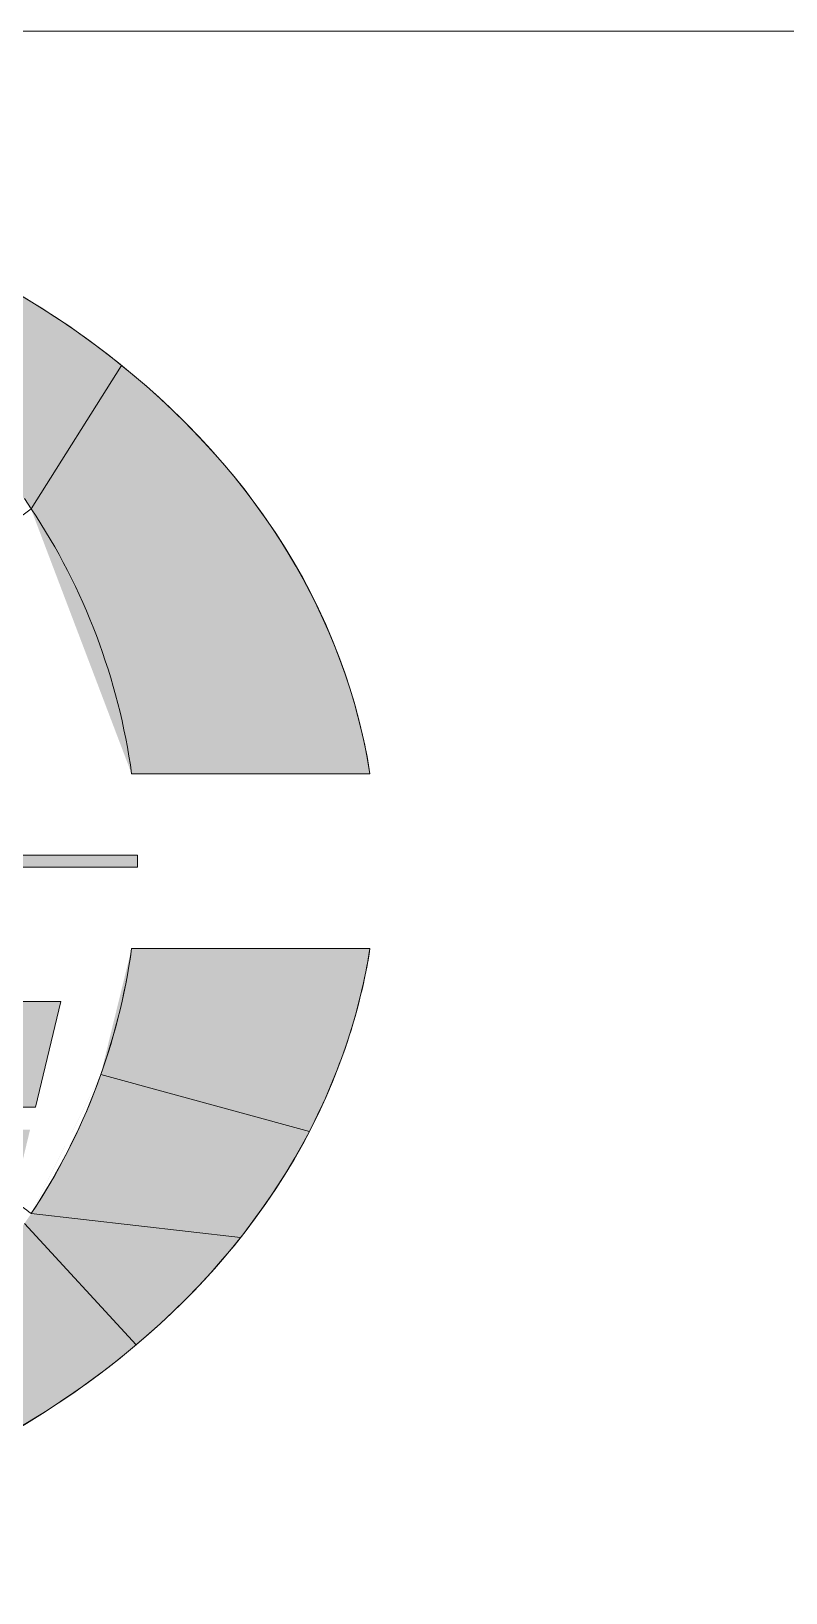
# Model space of a CAD drawing. Extents: x -2876908 to 633791, y -1383861 to 872234.
# Drawn here: x 304956 to 307809, y -827335 to -821433 of the extents above; entities that cross this region are included whole.
import ezdxf
from ezdxf.enums import TextEntityAlignment as Align

# ---------------------------------------------------------------- set-up
doc = ezdxf.new("R2010")
doc.units = 0
doc.header["$LTSCALE"] = 5
doc.header["$MEASUREMENT"] = 0
doc.layers.get('0').update_dxf_attribs({"linetype": 'CONTINUOUS', "lineweight": 25})
doc.layers.add('11', color=3, linetype='CONTINUOUS')
doc.layers.add('HFZT', color=5, linetype='CONTINUOUS', lineweight=15)
doc.styles.add('TSSD_NORM', font='tssdeng.shx', dxfattribs={"width": 0.7, "bigfont": 'hztxt.shx'})

# ---------------------------------------------------------------- blocks, each defined once
blk = doc.blocks.new('dfgdfger')
at = {"layer": 'HFZT'}
h = blk.add_hatch(color=5, dxfattribs=at)
edge = h.paths.add_edge_path()
edge.add_ellipse((447317.0949818153, 387546.4789575529), major_axis=(-2135.702406557902, 3.083745e-10), ratio=0.7995231178727922, start_angle=224.7519621973884, end_angle=270.3684322559902)
edge.add_line((447303.3617498089, 389253.9871015997), (447291.7268203543, 389095.0852040663))
edge.add_line((447291.7268203543, 389095.0852040663), (447342.4631431565, 389095.085205439))
edge.add_ellipse((447317.0949818153, 387546.4789575529), major_axis=(1555.6062738055, 1.199718e-09), ratio=0.995632526572881, start_angle=34.5761866349182, end_angle=89.06560353032472, ccw=False)
edge.add_line((448597.9381060309, 388425.432335131), (448597.9381106842, 388425.4323386479))
edge.add_line((448597.9381106842, 388425.4323386479), (448614.4609707486, 388401.0729725615))
edge.add_line((448614.4609707486, 388401.0729725615), (448833.7881044174, 388748.656216296))
edge = h.paths.add_edge_path()
edge.add_ellipse((447317.0949818153, 387546.4789575529), major_axis=(-2135.702406557902, 3.083745e-10), ratio=0.7995231178727922, start_angle=270.3684322559902, end_angle=325.9048970660255)
edge.add_line((445548.502200743, 388503.6735452061), (446019.7289953271, 388401.0729720149))
edge.add_line((446019.7289953271, 388401.0729720149), (446036.251857576, 388425.4323350975))
edge.add_ellipse((447317.0949818153, 387546.4789575529), major_axis=(-1555.606273805532, 1.0981663e-09), ratio=0.995632526572861, start_angle=-89.06560353032762, end_angle=-34.57618663492411, ccw=False)
edge.add_line((447291.7268204549, 389095.085205438), (447303.3617498088, 389253.9871015994))
edge = h.paths.add_edge_path()
edge.add_ellipse((447317.0949818153, 387546.4789575529), major_axis=(-1555.606273805538, 1.05642364e-08), ratio=0.9956325265727753, start_angle=-33.48878922026972, end_angle=-0.5437440238690101, ccw=False)
edge.add_line((446019.7289928739, 388401.0729725489), (445548.502200743, 388503.6735452061))
edge.add_ellipse((447317.0949818153, 387546.4789575529), major_axis=(-2135.702406557902, 3.083745e-10), ratio=0.7995231178727922, start_angle=325.9048970660255, end_angle=368.0953103709313)
edge.add_line((445202.6744501679, 387306.022350312), (445761.5587582996, 387531.7807590646))
edge.add_line((445761.5587582996, 387531.7807590646), (445761.5587583357, 387561.1771560421))
h = blk.add_hatch(color=5, dxfattribs=at)
edge = h.paths.add_edge_path()
edge.add_ellipse((447317.0949818153, 387546.4789575529), major_axis=(-2135.702406557902, 3.083745e-10), ratio=0.7995231178727922, start_angle=187.1202605433415, end_angle=224.7519621973846)
edge.add_line((448833.7881044174, 388748.656216296), (448614.4609707486, 388401.0729725615))
edge.add_ellipse((447317.0949818153, 387546.4789575529), major_axis=(1555.606273805515, 1.60880968e-08), ratio=0.99563252657275, start_angle=7.854373486109182, end_angle=33.488789220066906, ccw=False)
edge.add_line((448858.1074921282, 387758.1330158204), (449436.3272117751, 387758.1330158204))
h = blk.add_hatch(color=5, dxfattribs=at)
h.paths.add_polyline_path([(448872.7012555821, 387561.1771560453), (448128.3792369747, 387561.1771560453), (448128.3792369661, 387531.7807590646), (448872.701255582, 387531.7807590646)])
h.paths.add_polyline_path([(448128.3792369745, 387561.1771549539), (448098.9819638971, 387561.1771558566), (448098.9819638971, 387531.7807592534), (448128.3792369661, 387531.7807590646)])
h.paths.add_polyline_path([(448128.3792369661, 387531.7807590646), (448098.9819638971, 387531.7807592534, -0.0433950495387643), (448068.0918245226, 387205.9296155946), (448097.9701021603, 387205.9296155946, 0.0427218066744472)])
h.paths.add_polyline_path([(448048.5123394959, 388094.469511004), (448020.7602120851, 388084.6630748505, -0.0703894717237666), (448098.9819638971, 387561.1771558566), (448128.3792369747, 387561.1771549539, 0.070615097347847)])
h = blk.add_hatch(color=5, dxfattribs=at)
edge = h.paths.add_edge_path()
edge.add_ellipse((447317.0949818153, 387546.4789575529), major_axis=(-1555.606273805531, 2.909338e-10), ratio=0.995632526572851, start_angle=160.4944985430269, end_angle=172.1456265133072, ccw=False)
edge.add_line((448783.4241328056, 387029.3346376976), (449289.2552509923, 386891.1583596452))
edge.add_ellipse((447317.0949818153, 387546.4789575529), major_axis=(-2135.702406557902, 3.083745e-10), ratio=0.7995231178727922, start_angle=517.4319934521425, end_angle=532.8797394566808)
edge.add_line((449436.3272117769, 387334.8248992932), (448858.1074921296, 387334.8248992932))
h = blk.add_hatch(color=5, dxfattribs=at)
h.paths.add_polyline_path([(448291.1635950467, 386747.6639829093), (448054.1699951996, 386747.6639829093), (447742.0957186964, 386499.2570296344), (448463.2165292761, 386499.2570296344)])
h.paths.add_polyline_path([(448611.6830404622, 386895.2363425718), (448319.3925884103, 386895.2363425718), (448316.5790699849, 386880.5281469001), (448310.8054738531, 386850.3455897029), (448291.1635950467, 386747.6639829096), (448463.2165293027, 386499.2570295958), (448536.8717179173, 386585.2651853366), (448570.4167247146, 386724.2546352746)])
h.paths.add_polyline_path([(448686.6686451545, 387205.9296155946), (448341.6700101845, 387011.6957449867), (448329.7861117644, 386949.5704360384), (448624.7965360113, 386949.5704360384)])
h.paths.add_polyline_path([(448686.6686451543, 387205.9296155946), (448097.9701021274, 387205.9296155946), (448089.1366281098, 387011.6957449869), (448341.6700101847, 387011.6957449869)])
h.paths.add_polyline_path([(448085.5647366507, 386984.7245237362), (448081.5964689904, 386954.7602339187, -0.0296672827679864), (448310.8054738531, 386850.3455897029), (448316.5790733963, 386880.5281451119, 0.0294425261481025)])
h = blk.add_hatch(color=5, dxfattribs=at)
edge = h.paths.add_edge_path()
edge.add_ellipse((447317.0949818153, 387546.4789575529), major_axis=(-2135.702406557902, 3.083745e-10), ratio=0.7995231178727922, start_angle=507.6783099143634, end_angle=517.4319934521435)
edge.add_line((449289.2552509924, 386891.1583596452), (448783.4241328058, 387029.3346376976))
edge.add_ellipse((447317.0949818153, 387546.4789575529), major_axis=(-1555.606273805531, 2.909338e-10), ratio=0.995632526572851, start_angle=146.5112107793529, end_angle=160.4944985430304, ccw=False)
edge.add_line((448614.4609707486, 386691.884942544), (449121.8905606302, 386633.5027817547))
edge = h.paths.add_edge_path()
edge.add_line((448614.4609680764, 386691.8849428515), (448597.9381060348, 386667.5255799796))
edge.add_line((448597.9381060348, 386667.5255799796), (448868.9647568456, 386373.350761416))
edge.add_ellipse((447317.0949818153, 387546.4789575529), major_axis=(-2135.702406557902, 3.083745e-10), ratio=0.7995231178727922, start_angle=496.6047833383917, end_angle=507.6783099143634)
edge.add_line((449121.89056063, 386633.5027817547), (448614.4609680764, 386691.8849428515))
edge = h.paths.add_edge_path()
edge.add_ellipse((447317.0949818153, 387546.4789575529), major_axis=(-1555.606273801223, 1.3117711698e-06), ratio=0.9956325265707276, start_angle=141.6390502834618, end_angle=145.4238134133707, ccw=False)
edge.add_line((448536.8717179182, 386585.2651853376), (448463.216529332, 386499.25702963))
edge.add_ellipse((447317.0949818153, 387546.4789575529), major_axis=(-1555.606273805434, 1.34546606e-08), ratio=0.9956325265729224, start_angle=119.84597324456101, end_angle=137.4568556821499, ccw=False)
edge.add_line((448091.2736844392, 386203.0912759522), (448221.0956772185, 385999.4466570629))
edge.add_ellipse((447317.0949818153, 387546.4789575529), major_axis=(-2135.702406557902, 3.083745e-10), ratio=0.7995231178727922, start_angle=475.0418586881838, end_angle=496.6047833383917)
edge.add_line((448868.9647568457, 386373.350761416), (448597.9381060347, 386667.5255799798))
at = {"layer": '11', "color": 5, "lineweight": 0}
for p, q in [((448858.1074921283, 387758.1330158204), (449436.3272117754, 387758.1330158204)), ((448872.701255582, 387561.1771560453), (448128.3792369661, 387561.1771560453)), ((448872.701255582, 387531.7807590646), (448872.701255582, 387561.1771560453)), ((448128.3792369661, 387531.7807590646), (448872.701255582, 387531.7807590646)), ((449436.3272117769, 387334.8248992932), (448858.1074921296, 387334.8248992932)), ((448686.6686451544, 387205.9296155946), (448097.9701021603, 387205.9296155946)), ((448624.7965360114, 386949.5704360384), (448686.6686451544, 387205.9296155946)), ((448329.7861117644, 386949.5704360384), (448624.7965360114, 386949.5704360384))]:
    blk.add_line(p, q, dxfattribs=at)
at = {"layer": 'HFZT', "color": 5}
for p, q in [((448614.4609707486, 388401.0729725615), (448833.7881044174, 388748.6562162961)), ((448614.4609707486, 388401.0729725615), (448597.9381106842, 388425.4323386479)), ((448858.1074920705, 387758.1330158204), (449436.3272117598, 387758.1330158204)), ((448858.1074920705, 387758.1330158204), (449436.3272117598, 387758.1330158204)), ((448872.701255582, 387561.1771560453), (448128.3792369494, 387561.1771560453)), ((448872.701255582, 387561.1771560453), (448128.3792369494, 387561.1771560453)), ((448872.701255582, 387531.7807590646), (448872.701255582, 387561.1771560453)), ((448872.701255582, 387531.7807590646), (448872.701255582, 387561.1771560453)), ((448128.3792369494, 387531.7807590646), (448872.701255582, 387531.7807590646)), ((448128.3792369494, 387531.7807590646), (448872.701255582, 387531.7807590646)), ((449436.3272117598, 387334.8248992932), (448858.1074920705, 387334.8248992932)), ((449436.3272117598, 387334.8248992932), (448858.1074920705, 387334.8248992932)), ((448686.6686451544, 387205.9296155946), (448097.9701021274, 387205.9296155946)), ((448686.6686451544, 387205.9296155946), (448097.9701021274, 387205.9296155946)), ((448624.7965360114, 386949.5704360384), (448686.6686451544, 387205.9296155946)), ((448624.7965360114, 386949.5704360384), (448686.6686451544, 387205.9296155946)), ((448783.4241328056, 387029.3346376976), (449289.2552509924, 386891.1583596452)), ((448329.7861117644, 386949.5704360384), (448624.7965360114, 386949.5704360384)), ((448329.7861117644, 386949.5704360384), (448624.7965360114, 386949.5704360384)), ((448614.4609707486, 386691.8849425442), (449121.8905606302, 386633.5027817547)), ((448597.9381060347, 386667.5255799798), (448868.9647568457, 386373.350761416))]:
    blk.add_line(p, q, dxfattribs=at)
at = {"layer": 'HFZT', "color": 5, "lineweight": 0}
for p, q in [((448858.1074921283, 387758.1330158204), (449436.3272117754, 387758.1330158204)), ((448872.701255582, 387561.1771560453), (448128.3792369661, 387561.1771560453)), ((448872.701255582, 387531.7807590646), (448872.701255582, 387561.1771560453)), ((448128.3792369661, 387531.7807590646), (448872.701255582, 387531.7807590646)), ((449436.3272117769, 387334.8248992932), (448858.1074921296, 387334.8248992932)), ((448686.6686451544, 387205.9296155946), (447819.3739262203, 387205.9296155946)), ((448624.7965360114, 386949.5704360384), (448686.6686451544, 387205.9296155946)), ((448329.7861117644, 386949.5704360384), (448624.7965360114, 386949.5704360384))]:
    blk.add_line(p, q, dxfattribs=at)
for centre, radius, start, end in [((447317.0949817858, 390120.2014467685), 2153.731928550374, 289.8527884706029, 307.0405750895969), ((447317.0949817877, 384972.7564683445), 2153.731928549297, 52.95942491040309, 54.41357957113418)]:
    blk.add_arc(centre, radius, start, end, dxfattribs=at)
at = {"layer": 'HFZT', "color": 5}
for major_axis, ratio, start_param, end_param in [((-2135.702406557902, 3.083745e-10), 0.7995231178727922, 3.922661740662257, 9.030891940897648), ((-2135.702406557902, 3.083745e-10), 0.7995231178727922, 3.922661740662257, 9.030891940897648), ((-2135.702406557902, 3.083745e-10), 0.7995231178727922, 3.922661740662257, 9.030891940897648), ((-2135.702406557902, 3.083745e-10), 0.7995231178727922, 3.922661740662257, 9.030891940897648), ((-2135.702406557902, 3.083745e-10), 0.7995231178727922, 3.922661740662257, 9.030891940897648), ((-2135.702406557902, 3.083745e-10), 0.7995231178727922, 3.922661740662257, 9.030891940897648), ((-2135.702406557902, 3.083745e-10), 0.7995231178727922, 3.922661740662257, 9.030891940897648), ((-2135.702406557902, 3.083745e-10), 0.7995231178727922, 3.922661740662257, 9.030891940897648), ((-2135.702406557902, 3.083745e-10), 0.7995231178727922, 3.922661740662257, 9.030891940897648), ((-2135.702406557902, 3.083745e-10), 0.7995231178727922, 3.265864643670943, 9.30050597068862), ((-2135.702406557902, 3.083745e-10), 0.7995231178727922, 3.265864643670943, 9.30050597068862), ((-2135.702406557902, 3.083745e-10), 0.7995231178727922, 3.265864643670943, 9.30050597068862), ((-2135.702406557902, 3.083745e-10), 0.7995231178727922, 3.265864643670943, 9.30050597068862), ((-2135.702406557902, 3.083745e-10), 0.7995231178727922, 3.265864643670943, 9.30050597068862), ((-2135.702406557902, 3.083745e-10), 0.7995231178727922, 3.265864643670943, 9.30050597068862), ((-2135.702406557902, 3.083745e-10), 0.7995231178727922, 3.265864643670943, 3.922661740662257), ((-2135.702406557902, 3.083745e-10), 0.7995231178727922, 3.265864643670943, 3.922661740662257), ((-2135.702406557902, 3.083745e-10), 0.7995231178727922, 3.265864643670943, 3.922661740662257), ((-2135.702406557902, 3.083745e-10), 0.7995231178727922, 3.265864643670943, 3.922661740662257), ((-2135.702406557902, 3.083745e-10), 0.7995231178727922, 3.265864643670943, 3.922661740662257), ((-2135.702406557902, 3.083745e-10), 0.7995231178727922, 3.265864643670943, 3.922661740662257), ((-2135.702406557902, 3.083745e-10), 0.7995231178727922, 3.265864643670943, 3.922661740662257), ((-2135.702406557902, 3.083745e-10), 0.7995231178727922, 3.265864643670943, 3.922661740662257), ((-2135.702406557902, 3.083745e-10), 0.7995231178727922, 3.265864643670943, 3.922661740662257), ((1555.606273805515, 1.60880968e-08), 0.99563252657275, 0.1370846780139514, 0.5844896343965506), ((1555.606273805515, 1.60880968e-08), 0.99563252657275, 0.1370846780139514, 0.5844896343965506), ((1555.606273805515, 1.60880968e-08), 0.99563252657275, 0.1370846780139514, 0.5844896343965506), ((1555.606273805515, 1.60880968e-08), 0.99563252657275, 0.1370846780139514, 0.5844896343965506), ((1555.606273805515, 1.60880968e-08), 0.99563252657275, 0.1370846780139514, 0.5844896343965506), ((1555.606273805515, 1.60880968e-08), 0.99563252657275, 0.1370846780139514, 0.5844896343965506), ((1555.606273805515, 1.60880968e-08), 0.99563252657275, 0.1370846780139514, 0.5844896343965506), ((1555.606273805515, 1.60880968e-08), 0.99563252657275, 0.1370846780139514, 0.5844896343965506), ((1555.606273805515, 1.60880968e-08), 0.99563252657275, 0.1370846780139514, 0.5844896343965506), ((1555.606273805515, 1.60880968e-08), 0.99563252657275, 0.1370846780139514, 0.5844896343965506), ((1555.606273805515, 1.60880968e-08), 0.99563252657275, 0.1370846780139514, 0.5844896343965506), ((1555.606273805515, 1.60880968e-08), 0.99563252657275, 0.1370846780139514, 0.5844896343965506), ((1555.606273805515, 1.60880968e-08), 0.99563252657275, 0.1370846780139514, 0.5844896343965506), ((1555.606273805515, 1.60880968e-08), 0.99563252657275, 0.1370846780139514, 0.5844896343965506), ((1555.606273805515, 1.60880968e-08), 0.99563252657275, 0.1370846780139514, 0.5844896343965506), ((-1555.606273805531, 2.909338e-10), 0.995632526572851, 2.557103019183115, 3.004507975565657), ((-1555.606273805531, 2.909338e-10), 0.995632526572851, 2.557103019183115, 3.004507975565657), ((-1555.606273805531, 2.909338e-10), 0.995632526572851, 2.557103019183115, 3.004507975565657), ((-1555.606273805531, 2.909338e-10), 0.995632526572851, 2.557103019183115, 3.004507975565657), ((-1555.606273805531, 2.909338e-10), 0.995632526572851, 2.557103019183115, 3.004507975565657), ((-1555.606273805531, 2.909338e-10), 0.995632526572851, 2.557103019183115, 3.004507975565657), ((-1555.606273805531, 2.909338e-10), 0.995632526572851, 2.801157430913121, 3.004507975565657), ((-1555.606273805531, 2.909338e-10), 0.995632526572851, 2.801157430913121, 3.004507975565657), ((-1555.606273805531, 2.909338e-10), 0.995632526572851, 2.801157430913121, 3.004507975565657), ((-1555.606273805531, 2.909338e-10), 0.995632526572851, 2.801157430913121, 3.004507975565657), ((-1555.606273805531, 2.909338e-10), 0.995632526572851, 2.801157430913121, 3.004507975565657), ((-1555.606273805531, 2.909338e-10), 0.995632526572851, 2.801157430913121, 3.004507975565657), ((-1555.606273805531, 2.909338e-10), 0.995632526572851, 2.801157430913121, 3.004507975565657), ((-1555.606273805531, 2.909338e-10), 0.995632526572851, 2.801157430913121, 3.004507975565657), ((-1555.606273805531, 2.909338e-10), 0.995632526572851, 2.801157430913121, 3.004507975565657), ((-2135.702406557902, 3.083745e-10), 0.7995231178727922, 9.030891940897648, 9.30050597068862), ((-2135.702406557902, 3.083745e-10), 0.7995231178727922, 9.030891940897648, 9.30050597068862), ((-2135.702406557902, 3.083745e-10), 0.7995231178727922, 9.030891940897648, 9.30050597068862), ((-2135.702406557902, 3.083745e-10), 0.7995231178727922, 9.030891940897648, 9.30050597068862), ((-2135.702406557902, 3.083745e-10), 0.7995231178727922, 9.030891940897648, 9.30050597068862), ((-2135.702406557902, 3.083745e-10), 0.7995231178727922, 9.030891940897648, 9.30050597068862), ((-2135.702406557902, 3.083745e-10), 0.7995231178727922, 9.030891940897648, 9.30050597068862), ((-2135.702406557902, 3.083745e-10), 0.7995231178727922, 9.030891940897648, 9.30050597068862), ((-2135.702406557902, 3.083745e-10), 0.7995231178727922, 9.030891940897648, 9.30050597068862), ((-1555.606273805531, 2.909338e-10), 0.995632526572851, 2.557103019183115, 2.801157430913121), ((-1555.606273805531, 2.909338e-10), 0.995632526572851, 2.557103019183115, 2.801157430913121), ((-1555.606273805531, 2.909338e-10), 0.995632526572851, 2.557103019183115, 2.801157430913121), ((-1555.606273805531, 2.909338e-10), 0.995632526572851, 2.557103019183115, 2.801157430913121), ((-1555.606273805531, 2.909338e-10), 0.995632526572851, 2.557103019183115, 2.801157430913121), ((-1555.606273805531, 2.909338e-10), 0.995632526572851, 2.557103019183115, 2.801157430913121), ((-1555.606273805531, 2.909338e-10), 0.995632526572851, 2.557103019183115, 2.801157430913121), ((-1555.606273805531, 2.909338e-10), 0.995632526572851, 2.557103019183115, 2.801157430913121), ((-1555.606273805531, 2.909338e-10), 0.995632526572851, 2.557103019183115, 2.801157430913121)]:
    blk.add_ellipse((447317.0949818153, 387546.4789575529), major_axis=major_axis, ratio=ratio, start_param=start_param, end_param=end_param, dxfattribs=at)
blk = doc.blocks.new('施工设计图框')
at = {"layer": 'HFZT'}
blk.add_line((14.49569421634078, 38.50000003585592), (-147.5043059345335, 38.50000003585592), dxfattribs=at)
at = {"layer": 'HFZT', "color": 2, "xscale": 0.003117434214800596, "yscale": 0.003117434214800596, "zscale": 0.003117434214800596}
blk.add_blockref('dfgdfger', (-1505.599803250516, -1175.924037686957), dxfattribs=at)
at = {"layer": 'HFZT', "color": 2, "style": 'TSSD_NORM', "width": 0.7}
for tag, height, p in [('比例尺', 2.5, (7.24784710817039, 17.50000001629815)), ('日期', 2.5, (7.24784710817039, 3.500000003259629)), ('图号', 2.5, (-20.48976953903912, 3.500000003259629)), ('图名', 4, (-76.24192248954205, 0.7500000006984919))]:
    blk.add_attdef(tag, text='', height=height, dxfattribs=at).set_placement(p, align=Align.MIDDLE)

msp = doc.modelspace()

# ---------------------------------------------------------------- block references
at = {"xscale": 500, "yscale": 500, "zscale": 500}
msp.add_blockref('施工设计图框', (358492.460446503, -840682.5789539386), dxfattribs=at)

doc.saveas('drawing.dxf')
